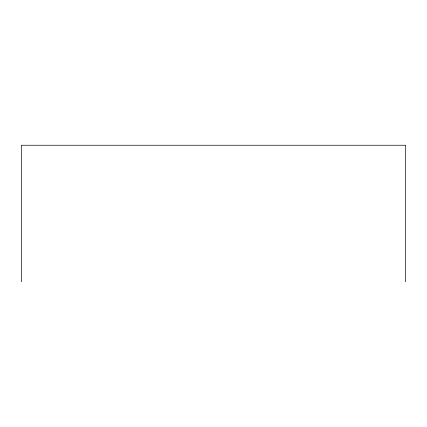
<?xml version="1.0" encoding="UTF-8"?>
<svg xmlns="http://www.w3.org/2000/svg" width="427" height="427" viewBox="0 0 427 427"><rect width="100%" height="100%" fill="white"/><g stroke="black" fill="none" stroke-linecap="round" stroke-linejoin="round"><path stroke-width="0.64" d="M405.65 281.751L405.65 145.249L21.35 145.249L21.35 281.751"/></g></svg>
